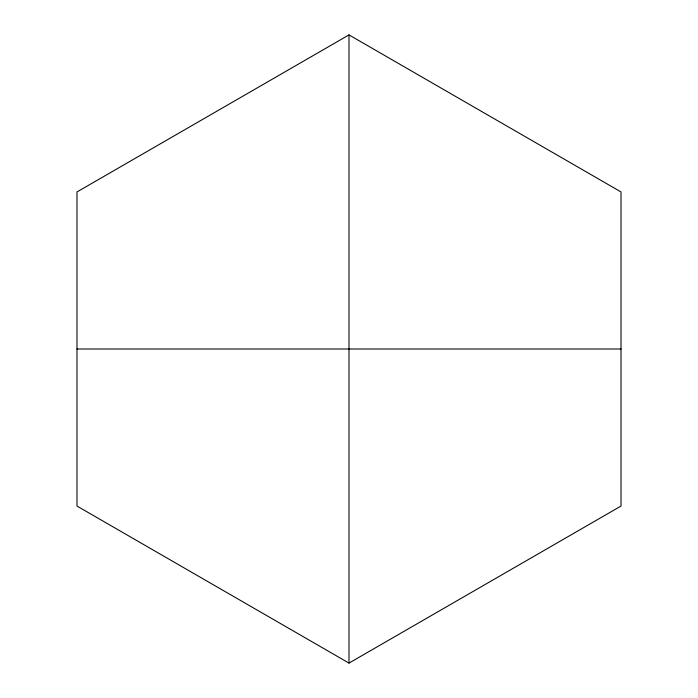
<?xml version="1.0" encoding="UTF-8"?>
<svg xmlns="http://www.w3.org/2000/svg" width="698" height="698" viewBox="0 0 698 698"><rect width="100%" height="100%" fill="white"/><g stroke="black" fill="none" stroke-linecap="round" stroke-linejoin="round"><path stroke-width="1.05" d="M349 34.9L76.981 191.95L76.981 506.05L349 663.1L621.019 506.05L621.019 191.95L349 34.9L349 663.1M76.981 349L621.019 349"/></g></svg>
